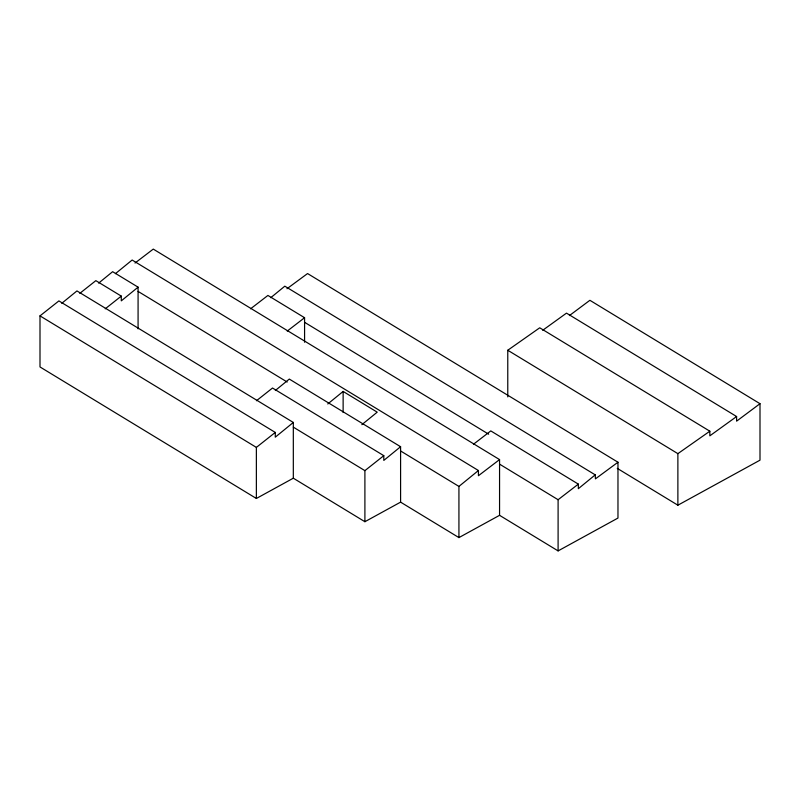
<?xml version="1.0" encoding="UTF-8"?>
<svg xmlns="http://www.w3.org/2000/svg" width="800" height="800" viewBox="0 0 800 800"><rect width="100%" height="100%" fill="white"/><g stroke="black" fill="none" stroke-linecap="round" stroke-linejoin="round"><path stroke-width="1.2" d="M270.74 297.71L284.82 286.18L595.23 474.86L595.43 478.87L617.97 462.23L307.56 273.55L286.97 288.74M595.23 474.86L578.34 488.7L578.34 484.12L490.79 430.91L473.44 444.28M61.75 303.33L76.95 290.93L293.32 422.45L293.32 478.2L364.9 521.71L400.59 502.14L458.93 537.6L499.56 515.32L558.1 550.9L617.97 518.06L617.97 462.23M98.65 283.11L112.64 271.69L138.08 287.16L138.08 328.85M138.08 287.16L121.29 300.86L121.29 296.11L95.85 280.65L79.79 293.37M275.32 390.5L289.31 379.08L400.59 446.72L400.59 502.14M293.32 422.45L275.27 437.18L275.27 432.43L58.9 300.91L40 315.88L40 366.95L256.37 498.47L293.32 478.2M400.59 446.72L383.8 460.42L383.8 455.67L272.52 388.03L256.45 400.75M115.43 273.66L132.14 260.03L478.43 470.52L478.43 475.73L499.56 459.59L153.27 249.1L135.02 263.04M327.77 403.97L343.13 391.44L377.21 412.16L361.85 424.68M458.93 537.6L458.93 486.42L478.43 470.52M105.23 308.83L121.29 296.11M256.37 498.47L256.37 447.4L275.27 432.43M364.9 521.71L364.9 470.64L383.8 455.67M250.57 308.81L267.92 295.44L304.58 317.72L304.58 342.24M287.23 331.09L304.58 317.72M558.1 550.9L558.1 499.72L578.34 484.12M569.42 315.58L589.89 300.3L760 403.7L760 460.17L677.88 505.2L617.28 468.37M760 403.7L736.6 421.16L736.6 416.53L566.49 313.13L542.7 330.29M736.6 416.53L709.84 435.84L709.84 431.2L539.73 327.8L507.77 350.25L507.77 396.89M677.88 505.2L677.88 453.65L709.84 431.2M507.77 350.25L677.88 453.65M304.58 322.3L488.66 434.2M499.56 464.14L558.1 499.72M138.08 291.4L287.18 382.03M400.59 450.96L458.93 486.42M293.32 427.13L364.9 470.64M40 315.88L256.37 447.4M499.56 459.59L499.56 515.32M343.13 391.44L343.13 412.52"/></g></svg>
